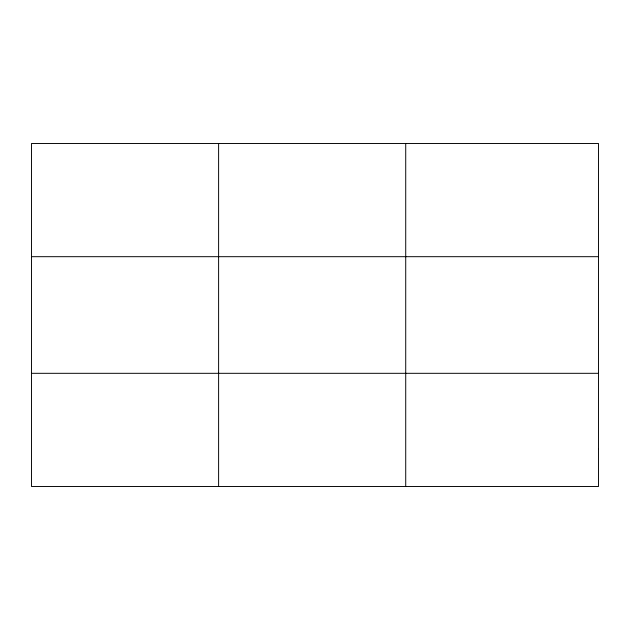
<?xml version="1.0" encoding="UTF-8"?>
<svg xmlns="http://www.w3.org/2000/svg" width="630" height="630" viewBox="0 0 630 630"><rect width="100%" height="100%" fill="white"/><g stroke="black" fill="none" stroke-linecap="round" stroke-linejoin="round"><path stroke-width="0.94" d="M218.61 143.49L218.61 486.51M405.72 143.49L405.72 486.51M31.5 256.686L598.5 256.686M31.5 373.314L598.5 373.314M598.5 448.773L598.5 486.51L31.5 486.51L31.5 143.49L598.5 143.49L598.5 448.773"/></g></svg>
